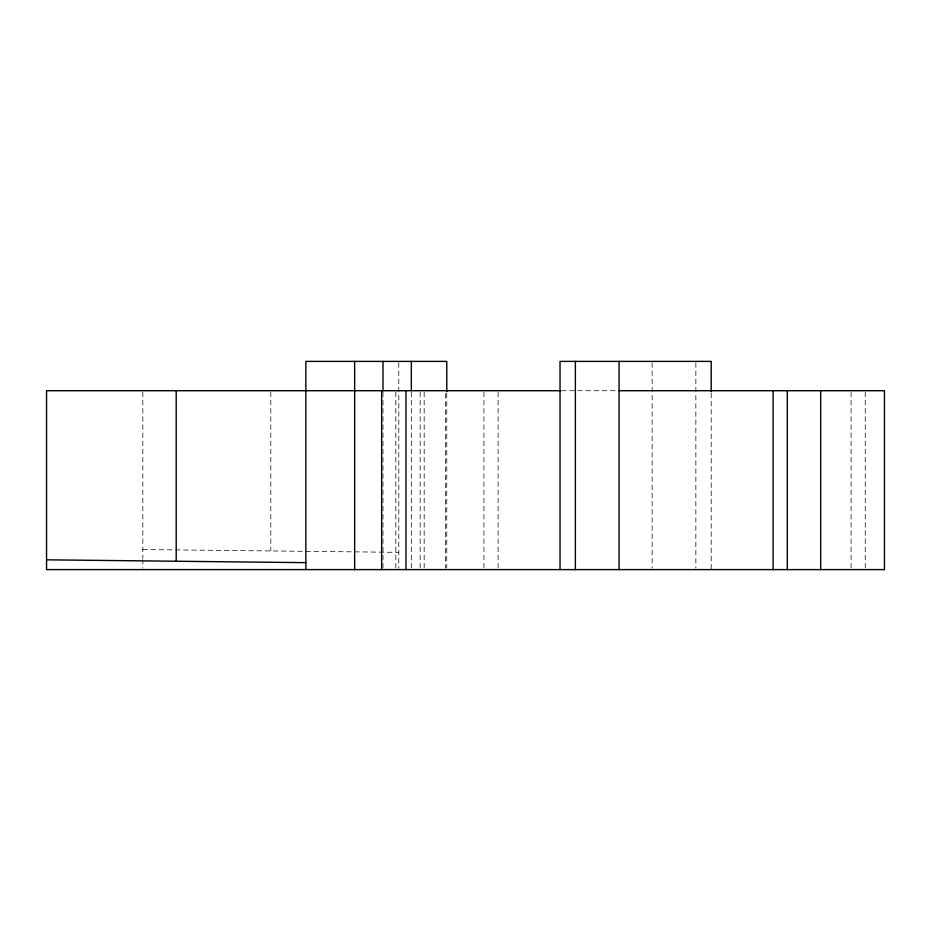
<?xml version="1.0" encoding="UTF-8"?>
<svg xmlns="http://www.w3.org/2000/svg" width="931" height="931" viewBox="0 0 931 931"><rect width="100%" height="100%" fill="white"/><g stroke="black" fill="none" stroke-linecap="round" stroke-linejoin="round"><path stroke-width="0.7" stroke-dasharray="4.66 3.49" d="M561.474 390.717L617.276 390.717M142.839 549.546L398.794 552.351M865.248 392.172L865.248 568.154M851.074 392.172L851.074 568.154M711.203 393.208L711.203 569.609M695.853 362.834L695.853 568.166M652.154 362.787L652.154 568.166M498.108 392.172L498.108 568.154M483.934 392.172L483.934 568.154M446.764 393.208L446.764 568.166M445.425 393.627L445.425 568.154M424.164 392.172L424.164 568.154M420.16 392.172L420.16 568.154M411.327 392.172L411.327 568.154M398.794 362.787L398.794 568.166M395.815 392.172L395.815 568.154M382.978 392.172L382.978 568.154M270.816 392.16L270.816 550.943M142.839 392.16L142.839 558.146M142.839 559.426L142.839 568.178"/><path stroke-width="1.4" d="M560.602 390.717L46.55 390.717L46.55 569.609L884.45 569.609L884.45 390.717L619.08 390.717M46.55 559.822L305.857 562.661M820.677 390.717L820.677 569.609M787.3 390.717L787.3 569.609M773.126 390.717L773.126 569.609M711.203 391.753L711.203 361.391L560.031 361.391L560.031 569.609M619.08 361.391L619.08 569.609M575.381 361.391L575.381 569.609M446.764 391.753L446.764 361.391L305.857 361.391L305.857 569.609M411.327 361.391L411.327 390.717M405.986 390.717L405.986 569.609M382.978 361.391L382.978 390.717M381.652 390.717L381.652 569.609M354.641 361.391L354.641 569.609M176.203 390.717L176.203 561.242"/></g></svg>
